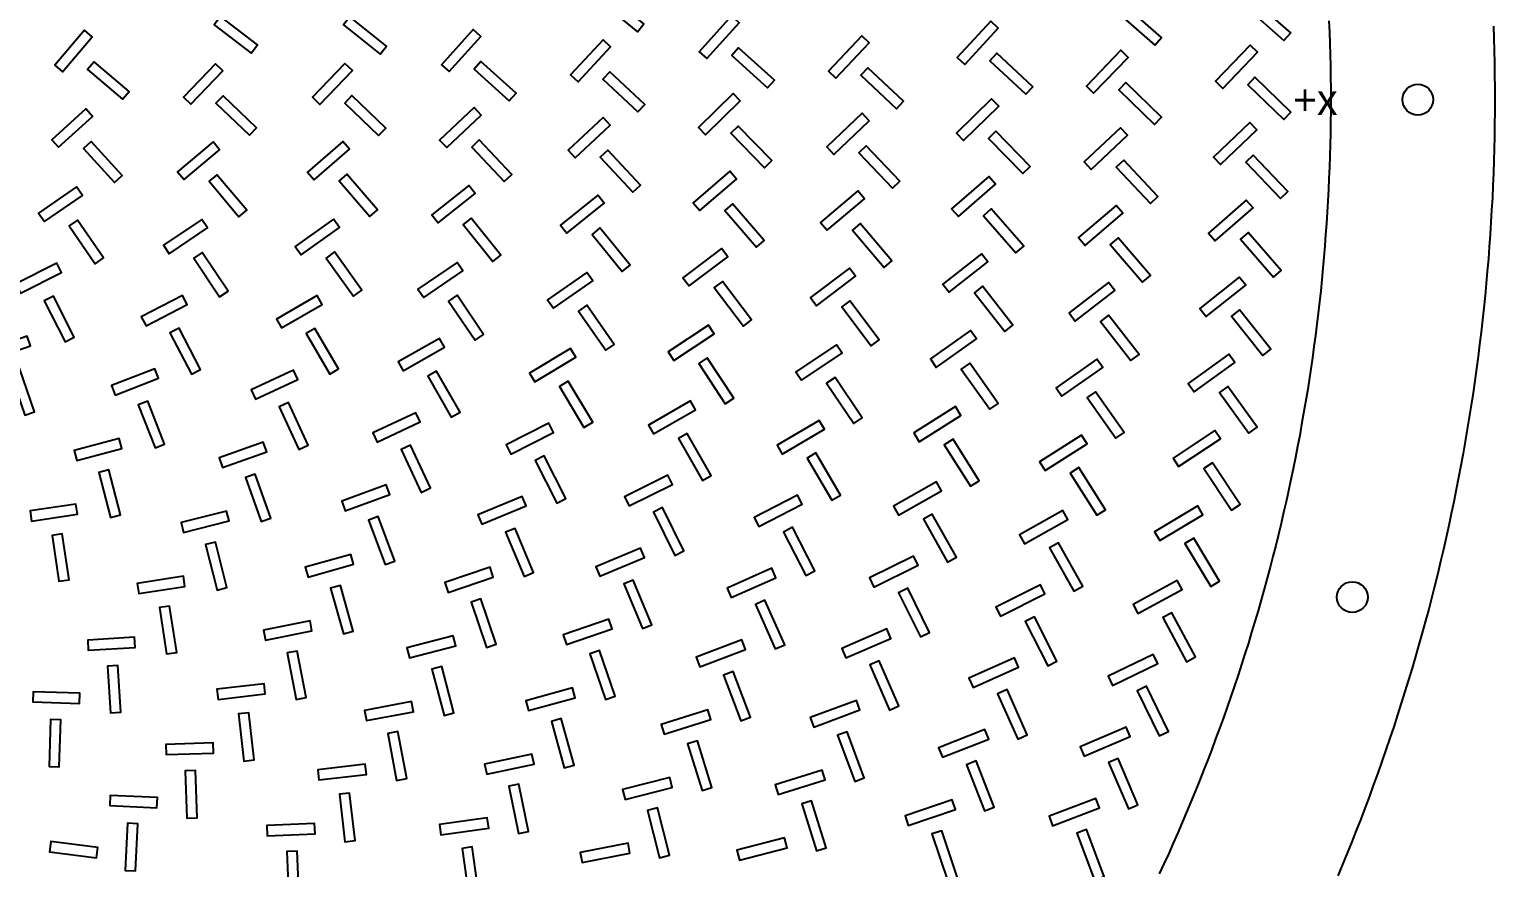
# Model space of a CAD drawing. Header units: millimetres. Extents: x -195 to 195, y -219 to 195.
# Drawn here: x 52.1 to 195, y -74.9 to 6.9 of the extents above; entities that cross this region are included whole.
import ezdxf
from ezdxf.enums import TextEntityAlignment as Align

# ---------------------------------------------------------------- set-up
doc = ezdxf.new("R2010")
doc.units = ezdxf.units.MM
for name, color, linetype in [('NPTH', 9, 'Continuous'), ('OUTLINE', 7, 'Continuous'), ('SILK_TOP', 7, 'Continuous'), ('TOP_CU', 1, 'Continuous'), ('TOP_SLOT', 3, 'Continuous')]:
    doc.layers.add(name, color=color, linetype=linetype)

msp = doc.modelspace()

# ---------------------------------------------------------------- linework, layer by layer
at = {"layer": 'NPTH'}
for centre in [(187.5, 0), (181.11, -48.53)]:
    msp.add_circle(centre, 1.5, dxfattribs=at)
at = {"layer": 'OUTLINE'}
msp.add_lwpolyline([(194.87, 7.18), (194.91, 5.98), (194.94, 4.79), (194.97, 3.59), (194.99, 2.39), (195, 1.2), (195, 0), (195, -1.2), (194.99, -2.39), (194.97, -3.59), (194.94, -4.79), (194.91, -5.98), (194.87, -7.18), (194.82, -8.37), (194.77, -9.57), (194.7, -10.76), (194.63, -11.96), (194.56, -13.15), (194.47, -14.35), (194.38, -15.54), (194.28, -16.73), (194.17, -17.92), (194.06, -19.11), (193.94, -20.3), (193.81, -21.49), (193.68, -22.68), (193.53, -23.87), (193.38, -25.06), (193.23, -26.24), (193.06, -27.43), (192.89, -28.61), (192.71, -29.8), (192.52, -30.98), (192.33, -32.16), (192.13, -33.34), (191.92, -34.52), (191.71, -35.69), (191.48, -36.87), (191.25, -38.04), (191.02, -39.22), (190.77, -40.39), (190.52, -41.56), (190.26, -42.72), (190, -43.89), (189.72, -45.06), (189.44, -46.22), (189.16, -47.38), (188.86, -48.54), (188.56, -49.7), (188.25, -50.85), (187.94, -52.01), (187.61, -53.16), (187.28, -54.31), (186.95, -55.46), (186.6, -56.61), (186.25, -57.75), (185.89, -58.89), (185.53, -60.03), (185.16, -61.17), (184.78, -62.3), (184.39, -63.44), (184, -64.57), (183.6, -65.69), (183.19, -66.82), (182.78, -67.94), (182.36, -69.06), (181.93, -70.18), (181.5, -71.29), (181.06, -72.41), (180.61, -73.52), (180.16, -74.62), (179.7, -75.73)], dxfattribs=at)
at = {"layer": 'TOP_CU'}
for points in [[(108.38, 10.35), (107.75, 9.57), (111.38, 6.63), (112.01, 7.41)], [(158.85, 9.26), (158.19, 8.51), (161.84, 5.31), (162.5, 6.06)], [(171.42, 9.76), (170.76, 9.01), (174.44, 5.77), (175.1, 6.52)], [(70.71, 8.1), (70.1, 7.31), (73.7, 4.55), (74.31, 5.34)], [(83.33, 8.08), (82.7, 7.3), (86.27, 4.44), (86.9, 5.22)], [(117.4, 4.67), (118.14, 4), (121.3, 7.5), (120.56, 8.17)], [(142.57, 4.12), (143.3, 3.44), (146.57, 6.97), (145.84, 7.65)], [(54.54, 3.35), (55.3, 2.7), (58.2, 6.13), (57.43, 6.78)], [(93, 2.74), (96.1, 6.17), (95.36, 6.84), (92.26, 3.41)], [(104.85, 2.43), (105.58, 1.75), (108.76, 5.16), (108.03, 5.85)], [(130, 2.77), (130.73, 2.09), (133.99, 5.56), (133.26, 6.24)], [(121.24, 5.05), (120.57, 4.31), (124.07, 1.15), (124.74, 1.89)], [(146.42, 4.52), (145.74, 3.78), (149.26, 0.52), (149.94, 1.25)], [(155.17, 1.32), (155.88, 0.63), (159.26, 4.12), (158.54, 4.82)], [(167.75, 1.79), (168.47, 1.1), (171.87, 4.63), (171.15, 5.32)], [(58.38, 3.69), (57.74, 2.93), (61.16, 0.04), (61.81, 0.8)], [(67.1, 0.24), (67.82, -0.45), (70.95, 2.82), (70.23, 3.51)], [(79.68, 0.24), (80.4, -0.46), (83.57, 2.84), (82.85, 3.53)], [(96.11, 3.72), (95.44, 2.98), (98.87, -0.12), (99.54, 0.62)], [(133.85, 3.11), (133.17, 2.38), (136.64, -0.88), (137.32, -0.15)], [(108.7, 2.72), (108.01, 1.99), (111.43, -1.2), (112.11, -0.46)], [(159.02, 1.67), (158.32, 0.95), (161.81, -2.42), (162.51, -1.7)], [(171.6, 2.18), (170.91, 1.46), (174.43, -1.94), (175.13, -1.22)], [(70.96, 0.38), (70.26, -0.34), (73.54, -3.47), (74.23, -2.75)], [(83.53, 0.39), (82.84, -0.33), (86.13, -3.5), (86.83, -2.78)], [(117.33, -2.71), (118.03, -3.42), (121.4, -0.13), (120.7, 0.59)], [(142.49, -3.28), (143.19, -3.99), (146.63, -0.64), (145.93, 0.08)], [(54.24, -3.91), (54.91, -4.65), (58.23, -1.64), (57.56, -0.9)], [(92.08, -3.94), (92.77, -4.67), (96.13, -1.5), (95.44, -0.77)], [(129.84, -4.61), (130.53, -5.34), (133.98, -2.06), (133.29, -1.33)], [(105.3, -5.66), (108.71, -2.48), (108.03, -1.75), (104.62, -4.93)], [(121.19, -2.57), (120.48, -3.27), (123.77, -6.64), (124.48, -5.94)], [(154.96, -6.08), (155.64, -6.8), (159.18, -3.48), (158.49, -2.75)], [(167.58, -5.62), (168.26, -6.34), (171.81, -2.96), (171.13, -2.24)], [(58.09, -4.08), (57.35, -4.75), (60.36, -8.07), (61.1, -7.4)], [(66.51, -7.04), (67.15, -7.8), (70.62, -4.89), (69.98, -4.13)], [(79.18, -7.08), (79.83, -7.83), (83.29, -4.84), (82.64, -4.09)], [(95.94, -3.93), (95.21, -4.62), (98.38, -7.98), (99.11, -7.3)], [(146.35, -3.08), (145.63, -3.78), (148.98, -7.22), (149.7, -6.53)], [(108.48, -4.92), (107.75, -5.6), (110.93, -9.01), (111.66, -8.33)], [(133.7, -4.5), (132.97, -5.18), (136.25, -8.64), (136.98, -7.95)], [(170.71, -6.09), (174.09, -9.64), (174.81, -8.95), (171.44, -5.4)], [(116.8, -10.07), (117.46, -10.82), (121.03, -7.75), (120.38, -6.99)], [(158.82, -5.91), (158.09, -6.6), (161.42, -10.13), (162.15, -9.45)], [(52.96, -11.06), (53.53, -11.89), (57.23, -9.35), (56.66, -8.52)], [(70.36, -7.32), (69.59, -7.96), (72.51, -11.43), (73.27, -10.79)], [(83.03, -7.27), (82.27, -7.93), (85.26, -11.39), (86.02, -10.74)], [(91.31, -11.25), (91.94, -12.03), (95.54, -9.14), (94.92, -8.36)], [(142.02, -10.66), (142.68, -11.41), (146.3, -8.24), (145.64, -7.49)], [(103.87, -12.26), (104.5, -13.04), (108.13, -10.1), (107.5, -9.33)], [(129.25, -11.98), (129.9, -12.74), (133.53, -9.66), (132.88, -8.9)], [(167.08, -13.01), (167.73, -13.76), (171.43, -10.55), (170.77, -9.79)], [(120.66, -10.17), (119.91, -10.82), (122.98, -14.4), (123.74, -13.74)], [(145.89, -10.66), (145.14, -11.32), (148.3, -14.94), (149.06, -14.28)], [(154.39, -13.46), (155.04, -14.22), (158.73, -11.07), (158.08, -10.31)], [(56.76, -11.75), (55.94, -12.31), (58.48, -16.01), (59.3, -15.44)], [(65.13, -14.21), (65.69, -15.04), (69.45, -12.52), (68.9, -11.69)], [(78, -14.31), (78.59, -15.13), (82.31, -12.47), (81.73, -11.66)], [(95.16, -11.55), (94.38, -12.18), (97.27, -15.78), (98.05, -15.16)], [(107.72, -12.52), (106.95, -13.15), (109.88, -16.77), (110.66, -16.15)], [(133.11, -12.08), (132.35, -12.73), (135.43, -16.36), (136.19, -15.71)], [(158.26, -13.48), (157.5, -14.13), (160.65, -17.82), (161.41, -17.17)], [(170.94, -12.96), (170.19, -13.62), (173.41, -17.32), (174.16, -16.66)], [(68.92, -14.91), (68.09, -15.47), (70.61, -19.23), (71.44, -18.68)], [(81.82, -14.86), (81.01, -15.45), (83.67, -19.17), (84.48, -18.59)], [(115.81, -17.38), (116.42, -18.17), (120.18, -15.33), (119.57, -14.53)], [(141.17, -18.01), (141.79, -18.79), (145.57, -15.82), (144.95, -15.03)], [(50.75, -17.98), (51.2, -18.87), (55.2, -16.85), (54.75, -15.96)], [(89.97, -18.48), (90.53, -19.3), (94.35, -16.71), (93.79, -15.88)], [(102.61, -19.52), (103.19, -20.34), (107.01, -17.67), (106.44, -16.85)], [(128.25, -19.3), (128.85, -20.1), (132.65, -17.23), (132.05, -16.43)], [(119.66, -17.73), (118.86, -18.33), (121.71, -22.09), (122.5, -21.48)], [(145.03, -18.21), (144.25, -18.83), (147.23, -22.61), (148.01, -21.99)], [(153.48, -20.81), (154.09, -21.6), (157.93, -18.62), (157.32, -17.83)], [(166.25, -20.37), (166.87, -21.16), (170.71, -18.11), (170.08, -17.32)], [(54.42, -19.17), (53.52, -19.62), (55.55, -23.62), (56.44, -23.17)], [(62.98, -21.19), (63.44, -22.07), (67.45, -19.98), (66.99, -19.1)], [(76.17, -21.41), (76.67, -22.27), (80.63, -19.97), (80.12, -19.11)], [(93.78, -19.08), (92.95, -19.65), (95.55, -23.47), (96.37, -22.91)], [(132.1, -19.62), (131.3, -20.22), (134.17, -24.02), (134.96, -23.42)], [(106.44, -20.04), (105.62, -20.62), (108.29, -24.44), (109.11, -23.87)], [(156.55, -21.63), (159.52, -25.46), (160.31, -24.85), (157.34, -21.01)], [(170.12, -20.5), (169.33, -21.12), (172.38, -24.96), (173.16, -24.33)], [(66.67, -22.3), (65.78, -22.76), (67.87, -26.78), (68.76, -26.32)], [(79.92, -22.31), (79.06, -22.81), (81.36, -26.77), (82.22, -26.26)], [(114.37, -24.61), (114.92, -25.45), (118.85, -22.84), (118.3, -22.01)], [(139.95, -25.3), (140.52, -26.12), (144.45, -23.34), (143.87, -22.53)], [(47.62, -24.54), (47.94, -25.48), (52.18, -24.02), (51.85, -23.07)], [(88.04, -25.57), (88.54, -26.44), (92.56, -24.16), (92.06, -23.29)], [(100.84, -26.67), (101.36, -27.53), (105.36, -25.13), (104.85, -24.27)], [(126.83, -26.55), (127.38, -27.38), (131.34, -24.74), (130.78, -23.91)], [(118.18, -25.2), (117.35, -25.75), (119.95, -29.68), (120.78, -29.13)], [(143.79, -25.71), (142.97, -26.29), (145.75, -30.21), (146.57, -29.63)], [(152.22, -28.1), (152.79, -28.92), (156.76, -26.14), (156.19, -25.32)], [(165.1, -27.69), (165.68, -28.5), (169.65, -25.63), (169.06, -24.82)], [(51.09, -26.21), (50.15, -26.53), (51.61, -30.77), (52.56, -30.44)], [(60.43, -28.82), (64.65, -27.18), (64.29, -26.25), (60.07, -27.88)], [(73.69, -28.31), (74.11, -29.21), (78.26, -27.29), (77.84, -26.38)], [(90.93, -26.98), (93.21, -30.99), (94.08, -30.5), (91.79, -26.48)], [(130.65, -27.09), (129.82, -27.65), (132.47, -31.6), (133.3, -31.05)], [(104.62, -27.46), (103.76, -27.98), (106.16, -31.98), (107.02, -31.47)], [(156.06, -28.49), (155.25, -29.07), (158.03, -33.04), (158.85, -32.47)], [(168.96, -27.99), (168.15, -28.58), (171.02, -32.54), (171.83, -31.96)], [(63.62, -29.4), (62.68, -29.76), (64.32, -33.98), (65.25, -33.62)], [(77.34, -29.55), (76.43, -29.97), (78.36, -34.12), (79.26, -33.7)], [(112.96, -32.61), (117.05, -30.26), (116.55, -29.39), (112.47, -31.74)], [(138.34, -32.52), (138.87, -33.37), (142.93, -30.8), (142.4, -29.95)], [(85.56, -32.49), (85.98, -33.4), (90.17, -31.44), (89.75, -30.54)], [(125, -33.71), (125.51, -34.57), (129.61, -32.16), (129.1, -31.29)], [(98.58, -33.68), (99.03, -34.57), (103.19, -32.46), (102.74, -31.57)], [(116.24, -32.57), (115.37, -33.07), (117.72, -37.16), (118.58, -36.66)], [(150.6, -35.33), (151.14, -36.17), (155.24, -33.58), (154.7, -32.74)], [(163.62, -34.96), (164.17, -35.79), (168.26, -33.09), (167.71, -32.26)], [(56.44, -34.22), (56.69, -35.19), (61.07, -34.03), (60.81, -33.06)], [(70.57, -34.94), (70.91, -35.88), (75.22, -34.35), (74.88, -33.41)], [(89.23, -33.7), (88.32, -34.12), (90.27, -38.31), (91.18, -37.88)], [(142.16, -33.13), (141.31, -33.66), (143.88, -37.72), (144.72, -37.19)], [(102.29, -34.74), (101.4, -35.19), (103.5, -39.35), (104.4, -38.9)], [(128.79, -34.47), (127.92, -34.97), (130.34, -39.07), (131.2, -38.57)], [(167.46, -35.42), (166.63, -35.97), (169.33, -40.06), (170.16, -39.51)], [(59.8, -36.11), (58.83, -36.37), (59.99, -40.75), (60.96, -40.49)], [(74.09, -36.52), (73.15, -36.86), (74.68, -41.16), (75.63, -40.83)], [(110.12, -38.74), (110.56, -39.63), (114.79, -37.55), (114.34, -36.65)], [(154.43, -35.9), (153.58, -36.44), (156.18, -40.54), (157.02, -40)], [(82.53, -39.18), (82.88, -40.12), (87.21, -38.51), (86.86, -37.57)], [(122.76, -40.75), (123.22, -41.64), (127.45, -39.46), (126.99, -38.57)], [(136.36, -39.65), (136.85, -40.52), (141.04, -38.17), (140.55, -37.3)], [(52.13, -40.12), (52.28, -41.11), (56.76, -40.44), (56.61, -39.45)], [(95.82, -40.51), (96.21, -41.43), (100.51, -39.62), (100.12, -38.7)], [(113.83, -39.8), (112.93, -40.24), (115.02, -44.47), (115.91, -44.03)], [(161.83, -42.15), (162.34, -43), (166.54, -40.49), (166.03, -39.63)], [(66.86, -41.26), (67.1, -42.23), (71.54, -41.1), (71.29, -40.13)], [(86.09, -40.68), (85.15, -41.03), (86.76, -45.36), (87.7, -45.01)], [(140.14, -40.45), (139.27, -40.94), (141.62, -45.13), (142.49, -44.64)], [(149.14, -43.34), (153.36, -40.95), (152.87, -40.08), (148.65, -42.47)], [(55.26, -42.37), (54.27, -42.52), (54.94, -46.99), (55.93, -46.85)], [(99.45, -41.83), (98.52, -42.21), (100.33, -46.51), (101.25, -46.13)], [(126.5, -41.72), (125.61, -42.18), (127.79, -46.41), (128.68, -45.96)], [(165.65, -42.78), (164.79, -43.3), (167.3, -47.5), (168.16, -46.99)], [(70.22, -43.16), (69.25, -43.4), (70.37, -47.84), (71.34, -47.59)], [(107.33, -45.57), (107.72, -46.49), (112.07, -44.68), (111.68, -43.75)], [(152.44, -43.23), (151.57, -43.72), (153.96, -47.94), (154.83, -47.45)], [(78.97, -45.61), (79.25, -46.58), (83.69, -45.32), (83.42, -44.36)], [(92.58, -47.12), (92.9, -48.07), (97.32, -46.57), (97, -45.62)], [(120.13, -47.65), (120.53, -48.57), (124.88, -46.64), (124.48, -45.72)], [(134.01, -46.66), (134.45, -47.56), (138.76, -45.43), (138.31, -44.53)], [(62.57, -47.2), (62.73, -48.19), (67.24, -47.48), (67.09, -46.49)], [(110.97, -46.87), (110.05, -47.25), (111.86, -51.6), (112.78, -51.22)], [(159.72, -49.25), (160.19, -50.13), (164.5, -47.8), (164.03, -46.92)], [(82.4, -47.4), (81.43, -47.67), (82.69, -52.11), (83.65, -51.84)], [(137.74, -47.66), (136.85, -48.11), (138.98, -52.41), (139.87, -51.97)], [(146.35, -49.51), (146.8, -50.4), (151.13, -48.21), (150.68, -47.32)], [(65.74, -49.41), (64.75, -49.56), (65.45, -54.08), (66.44, -53.92)], [(96.11, -48.7), (95.16, -49.02), (96.66, -53.44), (97.61, -53.11)], [(123.8, -48.84), (122.89, -49.24), (124.82, -53.59), (125.74, -53.19)], [(74.91, -51.74), (75.1, -52.72), (79.63, -51.82), (79.44, -50.84)], [(104.12, -52.21), (104.45, -53.16), (108.9, -51.62), (108.58, -50.68)], [(150.11, -50.45), (149.21, -50.9), (151.4, -55.23), (152.29, -54.78)], [(163.5, -50.06), (162.62, -50.53), (164.95, -54.84), (165.83, -54.37)], [(57.75, -52.72), (57.81, -53.71), (62.37, -53.43), (62.31, -52.43)], [(88.89, -53.49), (89.14, -54.46), (93.65, -53.28), (93.4, -52.31)], [(117.1, -54.39), (117.46, -55.33), (121.91, -53.65), (121.55, -52.71)], [(131.3, -53.55), (131.69, -54.46), (136.1, -52.56), (135.71, -51.64)], [(78.18, -53.79), (77.2, -53.98), (78.09, -58.51), (79.07, -58.32)], [(107.67, -53.74), (106.72, -54.06), (108.26, -58.52), (109.2, -58.19)], [(157.29, -56.25), (157.73, -57.15), (162.14, -55.02), (161.7, -54.12)], [(60.69, -55.21), (59.69, -55.27), (59.97, -59.83), (60.97, -59.77)], [(92.29, -55.31), (91.33, -55.57), (92.51, -60.08), (93.47, -59.83)], [(134.97, -54.74), (134.06, -55.14), (135.96, -59.55), (136.88, -59.15)], [(143.72, -56.43), (144.13, -57.34), (148.56, -55.37), (148.15, -54.45)], [(70.36, -57.51), (70.48, -58.51), (75.06, -57.98), (74.95, -56.99)], [(119.77, -56.14), (121.45, -60.59), (122.39, -60.24), (120.71, -55.79)], [(52.43, -57.76), (52.39, -58.75), (56.96, -58.9), (56.99, -57.9)], [(100.5, -58.64), (100.76, -59.6), (105.3, -58.35), (105.04, -57.39)], [(128.23, -60.28), (128.58, -61.21), (133.08, -59.54), (132.74, -58.61)], [(146.51, -57.96), (148.49, -62.38), (149.4, -61.98), (147.43, -57.55)], [(161.04, -57.23), (160.14, -57.66), (162.27, -62.07), (163.17, -61.63)], [(72.46, -59.93), (72.99, -64.52), (73.98, -64.41), (73.46, -59.82)], [(84.94, -60.57), (89.52, -59.71), (89.34, -58.73), (84.75, -59.59)], [(113.7, -60.95), (114, -61.91), (118.54, -60.48), (118.24, -59.53)], [(55.12, -60.51), (54.13, -60.48), (53.98, -65.05), (54.98, -65.08)], [(103.94, -60.38), (102.98, -60.65), (104.22, -65.19), (105.19, -64.93)], [(140.76, -63.22), (141.13, -64.15), (145.65, -62.39), (145.28, -61.46)], [(154.56, -63.14), (154.96, -64.06), (159.45, -62.13), (159.06, -61.21)], [(65.37, -62.9), (65.4, -63.9), (70.01, -63.75), (69.98, -62.75)], [(88.02, -61.64), (87.03, -61.83), (87.89, -66.41), (88.88, -66.23)], [(117.22, -62.55), (116.26, -62.85), (117.68, -67.39), (118.64, -67.09)], [(131.84, -61.66), (130.9, -62.01), (132.58, -66.51), (133.51, -66.16)], [(96.47, -64.82), (96.68, -65.8), (101.29, -64.84), (101.08, -63.86)], [(158.26, -64.28), (157.34, -64.67), (159.27, -69.17), (160.19, -68.78)], [(68.26, -65.45), (67.26, -65.48), (67.42, -70.1), (68.42, -70.07)], [(80.19, -65.37), (80.3, -66.36), (84.94, -65.83), (84.82, -64.84)], [(124.82, -66.84), (125.12, -67.79), (129.7, -66.36), (129.4, -65.4)], [(144.41, -64.51), (143.48, -64.88), (145.24, -69.39), (146.17, -69.03)], [(99.8, -66.78), (98.82, -66.99), (99.78, -71.6), (100.76, -71.39)], [(109.92, -67.3), (110.17, -68.27), (114.78, -67.11), (114.54, -66.14)], [(59.95, -67.87), (59.9, -68.86), (64.51, -69.08), (64.56, -68.09)], [(83.3, -67.65), (82.31, -67.77), (82.84, -72.4), (83.83, -72.29)], [(128.35, -68.41), (127.4, -68.71), (128.83, -73.29), (129.78, -72.99)], [(137.48, -69.86), (137.8, -70.8), (142.4, -69.26), (142.08, -68.31)], [(151.53, -69.9), (151.88, -70.84), (156.46, -69.1), (156.1, -68.17)], [(113.34, -69.1), (112.37, -69.34), (113.53, -73.96), (114.5, -73.71)], [(62.63, -70.64), (61.63, -70.6), (61.41, -75.21), (62.41, -75.25)], [(75.23, -70.81), (75.27, -71.81), (79.93, -71.61), (79.89, -70.61)], [(92.06, -70.73), (92.2, -71.72), (96.87, -71.06), (96.72, -70.07)], [(141.06, -71.32), (140.11, -71.64), (141.66, -76.24), (142.61, -75.92)], [(155.17, -71.2), (154.23, -71.56), (155.97, -76.14), (156.9, -75.78)], [(54.15, -72.38), (54.02, -73.37), (58.6, -73.96), (58.73, -72.97)], [(105.79, -73.43), (105.98, -74.41), (110.65, -73.51), (110.46, -72.53)], [(121.07, -73.21), (121.32, -74.18), (125.97, -72.99), (125.72, -72.02)], [(78.17, -73.31), (77.17, -73.36), (77.37, -78.02), (78.37, -77.97)], [(95.26, -72.9), (94.27, -73.05), (94.93, -77.71), (95.92, -77.57)]]:
    msp.add_lwpolyline(points, close=True, dxfattribs=at)
msp.add_lwpolyline([(178.83, 7.69), (178.88, 6.59), (178.92, 5.49), (178.95, 4.39), (178.97, 3.29), (178.99, 2.2), (179, 1.1), (179, 0), (179, -1.1), (178.99, -2.2), (178.97, -3.29), (178.95, -4.39), (178.92, -5.49), (178.88, -6.59), (178.83, -7.69), (178.78, -8.78), (178.73, -9.88), (178.66, -10.98), (178.59, -12.07), (178.51, -13.17), (178.43, -14.26), (178.34, -15.36), (178.24, -16.45), (178.14, -17.55), (178.03, -18.64), (177.91, -19.73), (177.78, -20.82), (177.65, -21.91), (177.52, -23), (177.37, -24.09), (177.22, -25.18), (177.06, -26.26), (176.9, -27.35), (176.73, -28.44), (176.55, -29.52), (176.36, -30.6), (176.17, -31.68), (175.98, -32.76), (175.77, -33.84), (175.56, -34.92), (175.34, -36), (175.12, -37.07), (174.89, -38.15), (174.65, -39.22), (174.41, -40.29), (174.16, -41.36), (173.9, -42.43), (173.64, -43.49), (173.37, -44.56), (173.09, -45.62), (172.81, -46.68), (172.52, -47.74), (172.22, -48.8), (171.92, -49.86), (171.61, -50.91), (171.29, -51.96), (170.97, -53.01), (170.64, -54.06), (170.31, -55.11), (169.97, -56.15), (169.62, -57.19), (169.26, -58.23), (168.9, -59.27), (168.54, -60.3), (168.16, -61.34), (167.78, -62.37), (167.4, -63.4), (167.01, -64.42), (166.61, -65.44), (166.2, -66.47), (165.79, -67.48), (165.37, -68.5), (164.95, -69.51), (164.52, -70.52), (164.09, -71.53), (163.64, -72.54), (163.2, -73.54), (162.74, -74.54), (162.28, -75.54)], dxfattribs=at)
at = {"layer": 'TOP_SLOT'}
for points in [[(111.38, 6.63), (112.01, 7.41), (108.38, 10.35), (107.75, 9.57)], [(161.84, 5.31), (162.5, 6.06), (158.85, 9.26), (158.19, 8.51)], [(174.44, 5.77), (175.1, 6.52), (171.42, 9.76), (170.76, 9.01)], [(73.7, 4.55), (74.31, 5.34), (70.71, 8.1), (70.1, 7.31)], [(86.27, 4.44), (86.9, 5.22), (83.33, 8.08), (82.7, 7.3)], [(121.3, 7.5), (120.56, 8.17), (117.4, 4.67), (118.14, 4)], [(146.57, 6.97), (145.84, 7.65), (142.57, 4.12), (143.3, 3.44)], [(58.2, 6.13), (57.43, 6.78), (54.54, 3.35), (55.3, 2.7)], [(96.1, 6.17), (95.36, 6.84), (92.26, 3.41), (93, 2.74)], [(108.76, 5.16), (108.03, 5.85), (104.85, 2.43), (105.58, 1.75)], [(133.99, 5.56), (133.26, 6.24), (130, 2.77), (130.73, 2.09)], [(124.07, 1.15), (124.74, 1.89), (121.24, 5.05), (120.57, 4.31)], [(149.26, 0.52), (149.94, 1.25), (146.42, 4.52), (145.74, 3.78)], [(159.26, 4.12), (158.54, 4.82), (155.17, 1.32), (155.88, 0.63)], [(171.87, 4.63), (171.15, 5.32), (167.75, 1.79), (168.47, 1.1)], [(61.16, 0.04), (61.81, 0.8), (58.38, 3.69), (57.74, 2.93)], [(70.95, 2.82), (70.23, 3.51), (67.1, 0.24), (67.82, -0.45)], [(83.57, 2.84), (82.85, 3.53), (79.68, 0.24), (80.4, -0.46)], [(98.87, -0.12), (99.54, 0.62), (96.11, 3.72), (95.44, 2.98)], [(136.64, -0.88), (137.32, -0.15), (133.85, 3.11), (133.17, 2.38)], [(111.43, -1.2), (112.11, -0.46), (108.7, 2.72), (108.01, 1.99)], [(161.81, -2.42), (162.51, -1.7), (159.02, 1.67), (158.32, 0.95)], [(174.43, -1.94), (175.13, -1.22), (171.6, 2.18), (170.91, 1.46)], [(73.54, -3.47), (74.23, -2.75), (70.96, 0.38), (70.26, -0.34)], [(86.13, -3.5), (86.83, -2.78), (83.53, 0.39), (82.84, -0.33)], [(121.4, -0.13), (120.7, 0.59), (117.33, -2.71), (118.03, -3.42)], [(146.63, -0.64), (145.93, 0.08), (142.49, -3.28), (143.19, -3.99)], [(58.23, -1.64), (57.56, -0.9), (54.24, -3.91), (54.91, -4.65)], [(96.13, -1.5), (95.44, -0.77), (92.08, -3.94), (92.77, -4.67)], [(133.98, -2.06), (133.29, -1.33), (129.84, -4.61), (130.53, -5.34)], [(108.71, -2.48), (108.03, -1.75), (104.62, -4.93), (105.3, -5.66)], [(123.77, -6.64), (124.48, -5.94), (121.19, -2.57), (120.48, -3.27)], [(159.18, -3.48), (158.49, -2.75), (154.96, -6.08), (155.64, -6.8)], [(171.81, -2.96), (171.13, -2.24), (167.58, -5.62), (168.26, -6.34)], [(60.36, -8.07), (61.1, -7.4), (58.09, -4.08), (57.35, -4.75)], [(70.62, -4.89), (69.98, -4.13), (66.51, -7.04), (67.15, -7.8)], [(83.29, -4.84), (82.64, -4.09), (79.18, -7.08), (79.83, -7.83)], [(98.38, -7.98), (99.11, -7.3), (95.94, -3.93), (95.21, -4.62)], [(148.98, -7.22), (149.7, -6.53), (146.35, -3.08), (145.63, -3.78)], [(110.93, -9.01), (111.66, -8.33), (108.48, -4.92), (107.75, -5.6)], [(136.25, -8.64), (136.98, -7.95), (133.7, -4.5), (132.97, -5.18)], [(174.09, -9.64), (174.81, -8.95), (171.44, -5.4), (170.71, -6.09)], [(121.03, -7.75), (120.38, -6.99), (116.8, -10.07), (117.46, -10.82)], [(161.42, -10.13), (162.15, -9.45), (158.82, -5.91), (158.09, -6.6)], [(57.23, -9.35), (56.66, -8.52), (52.96, -11.06), (53.53, -11.89)], [(72.51, -11.43), (73.27, -10.79), (70.36, -7.32), (69.59, -7.96)], [(85.26, -11.39), (86.02, -10.74), (83.03, -7.27), (82.27, -7.93)], [(95.54, -9.14), (94.92, -8.36), (91.31, -11.25), (91.94, -12.03)], [(146.3, -8.24), (145.64, -7.49), (142.02, -10.66), (142.68, -11.41)], [(108.13, -10.1), (107.5, -9.33), (103.87, -12.26), (104.5, -13.04)], [(133.53, -9.66), (132.88, -8.9), (129.25, -11.98), (129.9, -12.74)], [(171.43, -10.55), (170.77, -9.79), (167.08, -13.01), (167.73, -13.76)], [(122.98, -14.4), (123.74, -13.74), (120.66, -10.17), (119.91, -10.82)], [(148.3, -14.94), (149.06, -14.28), (145.89, -10.66), (145.14, -11.32)], [(158.73, -11.07), (158.08, -10.31), (154.39, -13.46), (155.04, -14.22)], [(58.48, -16.01), (59.3, -15.44), (56.76, -11.75), (55.94, -12.31)], [(69.45, -12.52), (68.9, -11.69), (65.13, -14.21), (65.69, -15.04)], [(82.31, -12.47), (81.73, -11.66), (78, -14.31), (78.59, -15.13)], [(97.27, -15.78), (98.05, -15.16), (95.16, -11.55), (94.38, -12.18)], [(109.88, -16.77), (110.66, -16.15), (107.72, -12.52), (106.95, -13.15)], [(135.43, -16.36), (136.19, -15.71), (133.11, -12.08), (132.35, -12.73)], [(160.65, -17.82), (161.41, -17.17), (158.26, -13.48), (157.5, -14.13)], [(173.41, -17.32), (174.16, -16.66), (170.94, -12.96), (170.19, -13.62)], [(70.61, -19.23), (71.44, -18.68), (68.92, -14.91), (68.09, -15.47)], [(83.67, -19.17), (84.48, -18.59), (81.82, -14.86), (81.01, -15.45)], [(120.18, -15.33), (119.57, -14.53), (115.81, -17.38), (116.42, -18.17)], [(145.57, -15.82), (144.95, -15.03), (141.17, -18.01), (141.79, -18.79)], [(55.2, -16.85), (54.75, -15.96), (50.75, -17.98), (51.2, -18.87)], [(94.35, -16.71), (93.79, -15.88), (89.97, -18.48), (90.53, -19.3)], [(107.01, -17.67), (106.44, -16.85), (102.61, -19.52), (103.19, -20.34)], [(132.65, -17.23), (132.05, -16.43), (128.25, -19.3), (128.85, -20.1)], [(121.71, -22.09), (122.5, -21.48), (119.66, -17.73), (118.86, -18.33)], [(147.23, -22.61), (148.01, -21.99), (145.03, -18.21), (144.25, -18.83)], [(157.93, -18.62), (157.32, -17.83), (153.48, -20.81), (154.09, -21.6)], [(170.71, -18.11), (170.08, -17.32), (166.25, -20.37), (166.87, -21.16)], [(55.55, -23.62), (56.44, -23.17), (54.42, -19.17), (53.52, -19.62)], [(67.45, -19.98), (66.99, -19.1), (62.98, -21.19), (63.44, -22.07)], [(80.63, -19.97), (80.12, -19.11), (76.17, -21.41), (76.67, -22.27)], [(95.55, -23.47), (96.37, -22.91), (93.78, -19.08), (92.95, -19.65)], [(134.17, -24.02), (134.96, -23.42), (132.1, -19.62), (131.3, -20.22)], [(108.29, -24.44), (109.11, -23.87), (106.44, -20.04), (105.62, -20.62)], [(159.52, -25.46), (160.31, -24.85), (157.34, -21.01), (156.55, -21.63)], [(172.38, -24.96), (173.16, -24.33), (170.12, -20.5), (169.33, -21.12)], [(67.87, -26.78), (68.76, -26.32), (66.67, -22.3), (65.78, -22.76)], [(81.36, -26.77), (82.22, -26.26), (79.92, -22.31), (79.06, -22.81)], [(118.85, -22.84), (118.3, -22.01), (114.37, -24.61), (114.92, -25.45)], [(144.45, -23.34), (143.87, -22.53), (139.95, -25.3), (140.52, -26.12)], [(52.18, -24.02), (51.85, -23.07), (47.62, -24.54), (47.94, -25.48)], [(92.56, -24.16), (92.06, -23.29), (88.04, -25.57), (88.54, -26.44)], [(105.36, -25.13), (104.85, -24.27), (100.84, -26.67), (101.36, -27.53)], [(131.34, -24.74), (130.78, -23.91), (126.83, -26.55), (127.38, -27.38)], [(119.95, -29.68), (120.78, -29.13), (118.18, -25.2), (117.35, -25.75)], [(145.75, -30.21), (146.57, -29.63), (143.79, -25.71), (142.97, -26.29)], [(156.76, -26.14), (156.19, -25.32), (152.22, -28.1), (152.79, -28.92)], [(169.65, -25.63), (169.06, -24.82), (165.1, -27.69), (165.68, -28.5)], [(51.61, -30.77), (52.56, -30.44), (51.09, -26.21), (50.15, -26.53)], [(64.65, -27.18), (64.29, -26.25), (60.07, -27.88), (60.43, -28.82)], [(78.26, -27.29), (77.84, -26.38), (73.69, -28.31), (74.11, -29.21)], [(93.21, -30.99), (94.08, -30.5), (91.79, -26.48), (90.93, -26.98)], [(132.47, -31.6), (133.3, -31.05), (130.65, -27.09), (129.82, -27.65)], [(106.16, -31.98), (107.02, -31.47), (104.62, -27.46), (103.76, -27.98)], [(158.03, -33.04), (158.85, -32.47), (156.06, -28.49), (155.25, -29.07)], [(171.02, -32.54), (171.83, -31.96), (168.96, -27.99), (168.15, -28.58)], [(64.32, -33.98), (65.25, -33.62), (63.62, -29.4), (62.68, -29.76)], [(78.36, -34.12), (79.26, -33.7), (77.34, -29.55), (76.43, -29.97)], [(117.05, -30.26), (116.55, -29.39), (112.47, -31.74), (112.96, -32.61)], [(142.93, -30.8), (142.4, -29.95), (138.34, -32.52), (138.87, -33.37)], [(90.17, -31.44), (89.75, -30.54), (85.56, -32.49), (85.98, -33.4)], [(129.61, -32.16), (129.1, -31.29), (125, -33.71), (125.51, -34.57)], [(103.19, -32.46), (102.74, -31.57), (98.58, -33.68), (99.03, -34.57)], [(117.72, -37.16), (118.58, -36.66), (116.24, -32.57), (115.37, -33.07)], [(155.24, -33.58), (154.7, -32.74), (150.6, -35.33), (151.14, -36.17)], [(168.26, -33.09), (167.71, -32.26), (163.62, -34.96), (164.17, -35.79)], [(61.07, -34.03), (60.81, -33.06), (56.44, -34.22), (56.69, -35.19)], [(75.22, -34.35), (74.88, -33.41), (70.57, -34.94), (70.91, -35.88)], [(90.27, -38.31), (91.18, -37.88), (89.23, -33.7), (88.32, -34.12)], [(143.88, -37.72), (144.72, -37.19), (142.16, -33.13), (141.31, -33.66)], [(103.5, -39.35), (104.4, -38.9), (102.29, -34.74), (101.4, -35.19)], [(130.34, -39.07), (131.2, -38.57), (128.79, -34.47), (127.92, -34.97)], [(169.33, -40.06), (170.16, -39.51), (167.46, -35.42), (166.63, -35.97)], [(59.99, -40.75), (60.96, -40.49), (59.8, -36.11), (58.83, -36.37)], [(74.68, -41.16), (75.63, -40.83), (74.09, -36.52), (73.15, -36.86)], [(114.79, -37.55), (114.34, -36.65), (110.12, -38.74), (110.56, -39.63)], [(156.18, -40.54), (157.02, -40), (154.43, -35.9), (153.58, -36.44)], [(87.21, -38.51), (86.86, -37.57), (82.53, -39.18), (82.88, -40.12)], [(127.45, -39.46), (126.99, -38.57), (122.76, -40.75), (123.22, -41.64)], [(141.04, -38.17), (140.55, -37.3), (136.36, -39.65), (136.85, -40.52)], [(56.76, -40.44), (56.61, -39.45), (52.13, -40.12), (52.28, -41.11)], [(100.51, -39.62), (100.12, -38.7), (95.82, -40.51), (96.21, -41.43)], [(115.02, -44.47), (115.91, -44.03), (113.83, -39.8), (112.93, -40.24)], [(166.54, -40.49), (166.03, -39.63), (161.83, -42.15), (162.34, -43)], [(71.54, -41.1), (71.29, -40.13), (66.86, -41.26), (67.1, -42.23)], [(86.76, -45.36), (87.7, -45.01), (86.09, -40.68), (85.15, -41.03)], [(141.62, -45.13), (142.49, -44.64), (140.14, -40.45), (139.27, -40.94)], [(153.36, -40.95), (152.87, -40.08), (148.65, -42.47), (149.14, -43.34)], [(54.94, -46.99), (55.93, -46.85), (55.26, -42.37), (54.27, -42.52)], [(100.33, -46.51), (101.25, -46.13), (99.45, -41.83), (98.52, -42.21)], [(127.79, -46.41), (128.68, -45.96), (126.5, -41.72), (125.61, -42.18)], [(167.3, -47.5), (168.16, -46.99), (165.65, -42.78), (164.79, -43.3)], [(70.37, -47.84), (71.34, -47.59), (70.22, -43.16), (69.25, -43.4)], [(112.07, -44.68), (111.68, -43.75), (107.33, -45.57), (107.72, -46.49)], [(153.96, -47.94), (154.83, -47.45), (152.44, -43.23), (151.57, -43.72)], [(83.69, -45.32), (83.42, -44.36), (78.97, -45.61), (79.25, -46.58)], [(97.32, -46.57), (97, -45.62), (92.58, -47.12), (92.9, -48.07)], [(124.88, -46.64), (124.48, -45.72), (120.13, -47.65), (120.53, -48.57)], [(138.76, -45.43), (138.31, -44.53), (134.01, -46.66), (134.45, -47.56)], [(67.24, -47.48), (67.09, -46.49), (62.57, -47.2), (62.73, -48.19)], [(111.86, -51.6), (112.78, -51.22), (110.97, -46.87), (110.05, -47.25)], [(164.5, -47.8), (164.03, -46.92), (159.72, -49.25), (160.19, -50.13)], [(82.69, -52.11), (83.65, -51.84), (82.4, -47.4), (81.43, -47.67)], [(138.98, -52.41), (139.87, -51.97), (137.74, -47.66), (136.85, -48.11)], [(151.13, -48.21), (150.68, -47.32), (146.35, -49.51), (146.8, -50.4)], [(65.45, -54.08), (66.44, -53.92), (65.74, -49.41), (64.75, -49.56)], [(96.66, -53.44), (97.61, -53.11), (96.11, -48.7), (95.16, -49.02)], [(124.82, -53.59), (125.74, -53.19), (123.8, -48.84), (122.89, -49.24)], [(79.63, -51.82), (79.44, -50.84), (74.91, -51.74), (75.1, -52.72)], [(108.9, -51.62), (108.58, -50.68), (104.12, -52.21), (104.45, -53.16)], [(151.4, -55.23), (152.29, -54.78), (150.11, -50.45), (149.21, -50.9)], [(164.95, -54.84), (165.83, -54.37), (163.5, -50.06), (162.62, -50.53)], [(62.37, -53.43), (62.31, -52.43), (57.75, -52.72), (57.81, -53.71)], [(93.65, -53.28), (93.4, -52.31), (88.89, -53.49), (89.14, -54.46)], [(121.91, -53.65), (121.55, -52.71), (117.1, -54.39), (117.46, -55.33)], [(136.1, -52.56), (135.71, -51.64), (131.3, -53.55), (131.69, -54.46)], [(78.09, -58.51), (79.07, -58.32), (78.18, -53.79), (77.2, -53.98)], [(108.26, -58.52), (109.2, -58.19), (107.67, -53.74), (106.72, -54.06)], [(162.14, -55.02), (161.7, -54.12), (157.29, -56.25), (157.73, -57.15)], [(59.97, -59.83), (60.97, -59.77), (60.69, -55.21), (59.69, -55.27)], [(92.51, -60.08), (93.47, -59.83), (92.29, -55.31), (91.33, -55.57)], [(135.96, -59.55), (136.88, -59.15), (134.97, -54.74), (134.06, -55.14)], [(148.56, -55.37), (148.15, -54.45), (143.72, -56.43), (144.13, -57.34)], [(75.06, -57.98), (74.95, -56.99), (70.36, -57.51), (70.48, -58.51)], [(121.45, -60.59), (122.39, -60.24), (120.71, -55.79), (119.77, -56.14)], [(56.96, -58.9), (56.99, -57.9), (52.43, -57.76), (52.39, -58.75)], [(105.3, -58.35), (105.04, -57.39), (100.5, -58.64), (100.76, -59.6)], [(133.08, -59.54), (132.74, -58.61), (128.23, -60.28), (128.58, -61.21)], [(148.49, -62.38), (149.4, -61.98), (147.43, -57.55), (146.51, -57.96)], [(162.27, -62.07), (163.17, -61.63), (161.04, -57.23), (160.14, -57.66)], [(72.99, -64.52), (73.98, -64.41), (73.46, -59.82), (72.46, -59.93)], [(89.52, -59.71), (89.34, -58.73), (84.75, -59.59), (84.94, -60.57)], [(118.54, -60.48), (118.24, -59.53), (113.7, -60.95), (114, -61.91)], [(53.98, -65.05), (54.98, -65.08), (55.12, -60.51), (54.13, -60.48)], [(104.22, -65.19), (105.19, -64.93), (103.94, -60.38), (102.98, -60.65)], [(145.65, -62.39), (145.28, -61.46), (140.76, -63.22), (141.13, -64.15)], [(159.45, -62.13), (159.06, -61.21), (154.56, -63.14), (154.96, -64.06)], [(70.01, -63.75), (69.98, -62.75), (65.37, -62.9), (65.4, -63.9)], [(87.89, -66.41), (88.88, -66.23), (88.02, -61.64), (87.03, -61.83)], [(117.68, -67.39), (118.64, -67.09), (117.22, -62.55), (116.26, -62.85)], [(132.58, -66.51), (133.51, -66.16), (131.84, -61.66), (130.9, -62.01)], [(101.29, -64.84), (101.08, -63.86), (96.47, -64.82), (96.68, -65.8)], [(159.27, -69.17), (160.19, -68.78), (158.26, -64.28), (157.34, -64.67)], [(67.42, -70.1), (68.42, -70.07), (68.26, -65.45), (67.26, -65.48)], [(84.94, -65.83), (84.82, -64.84), (80.19, -65.37), (80.3, -66.36)], [(129.7, -66.36), (129.4, -65.4), (124.82, -66.84), (125.12, -67.79)], [(145.24, -69.39), (146.17, -69.03), (144.41, -64.51), (143.48, -64.88)], [(99.78, -71.6), (100.76, -71.39), (99.8, -66.78), (98.82, -66.99)], [(114.78, -67.11), (114.54, -66.14), (109.92, -67.3), (110.17, -68.27)], [(64.51, -69.08), (64.56, -68.09), (59.95, -67.87), (59.9, -68.86)], [(82.84, -72.4), (83.83, -72.29), (83.3, -67.65), (82.31, -67.77)], [(128.83, -73.29), (129.78, -72.99), (128.35, -68.41), (127.4, -68.71)], [(142.4, -69.26), (142.08, -68.31), (137.48, -69.86), (137.8, -70.8)], [(156.46, -69.1), (156.1, -68.17), (151.53, -69.9), (151.88, -70.84)], [(113.53, -73.96), (114.5, -73.71), (113.34, -69.1), (112.37, -69.34)], [(61.41, -75.21), (62.41, -75.25), (62.63, -70.64), (61.63, -70.6)], [(79.93, -71.61), (79.89, -70.61), (75.23, -70.81), (75.27, -71.81)], [(96.87, -71.06), (96.72, -70.07), (92.06, -70.73), (92.2, -71.72)], [(141.66, -76.24), (142.61, -75.92), (141.06, -71.32), (140.11, -71.64)], [(155.97, -76.14), (156.9, -75.78), (155.17, -71.2), (154.23, -71.56)], [(58.6, -73.96), (58.73, -72.97), (54.15, -72.38), (54.02, -73.37)], [(110.65, -73.51), (110.46, -72.53), (105.79, -73.43), (105.98, -74.41)], [(125.97, -72.99), (125.72, -72.02), (121.07, -73.21), (121.32, -74.18)], [(77.37, -78.02), (78.37, -77.97), (78.17, -73.31), (77.17, -73.36)], [(94.93, -77.71), (95.92, -77.57), (95.26, -72.9), (94.27, -73.05)]]:
    msp.add_lwpolyline(points, close=True, dxfattribs=at)

# ---------------------------------------------------------------- texts
at = {"layer": 'SILK_TOP'}
msp.add_text('+x', height=3, dxfattribs=at).set_placement((177.5, 0), align=Align.MIDDLE_CENTER)

doc.saveas('drawing.dxf')
